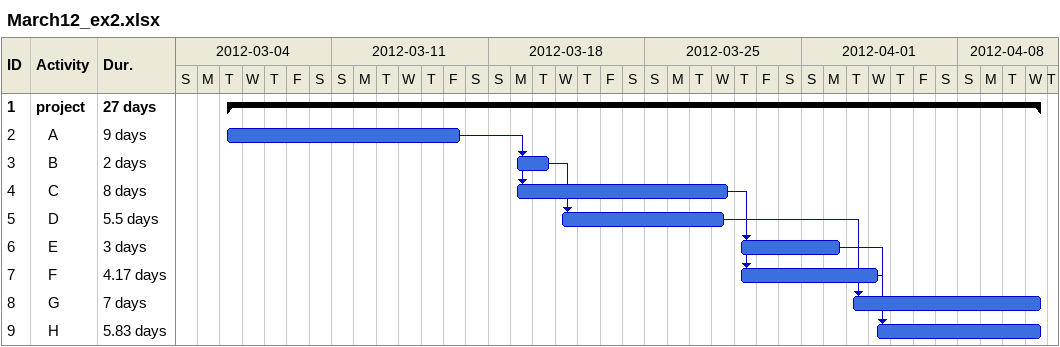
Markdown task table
March12_ex2.xlsx

| ID | Level | Task | Duration | Start | Finish | Predecessors |
|---|---|---|---|---|---|---|
| 1 | 1 | **project** | 27d | 2012-03-06 | 2012-04-11 |  |
| 2 | 2 | A | 9d | 2012-03-06 | 2012-03-16 |  |
| 3 | 2 | B | 2d | 2012-03-19 | 2012-03-20 | 2 |
| 4 | 2 | C | 8d | 2012-03-19 | 2012-03-28 | 2 |
| 5 | 2 | D | 5.5d | 2012-03-21 | 2012-03-28 | 3 |
| 6 | 2 | E | 3d | 2012-03-29 | 2012-04-02 | 4 |
| 7 | 2 | F | 4.17d | 2012-03-29 | 2012-04-04 | 4 |
| 8 | 2 | G | 7d | 2012-04-03 | 2012-04-11 | 5, 6 |
| 9 | 2 | H | 5.83d | 2012-04-04 | 2012-04-11 | 7, 6 |
